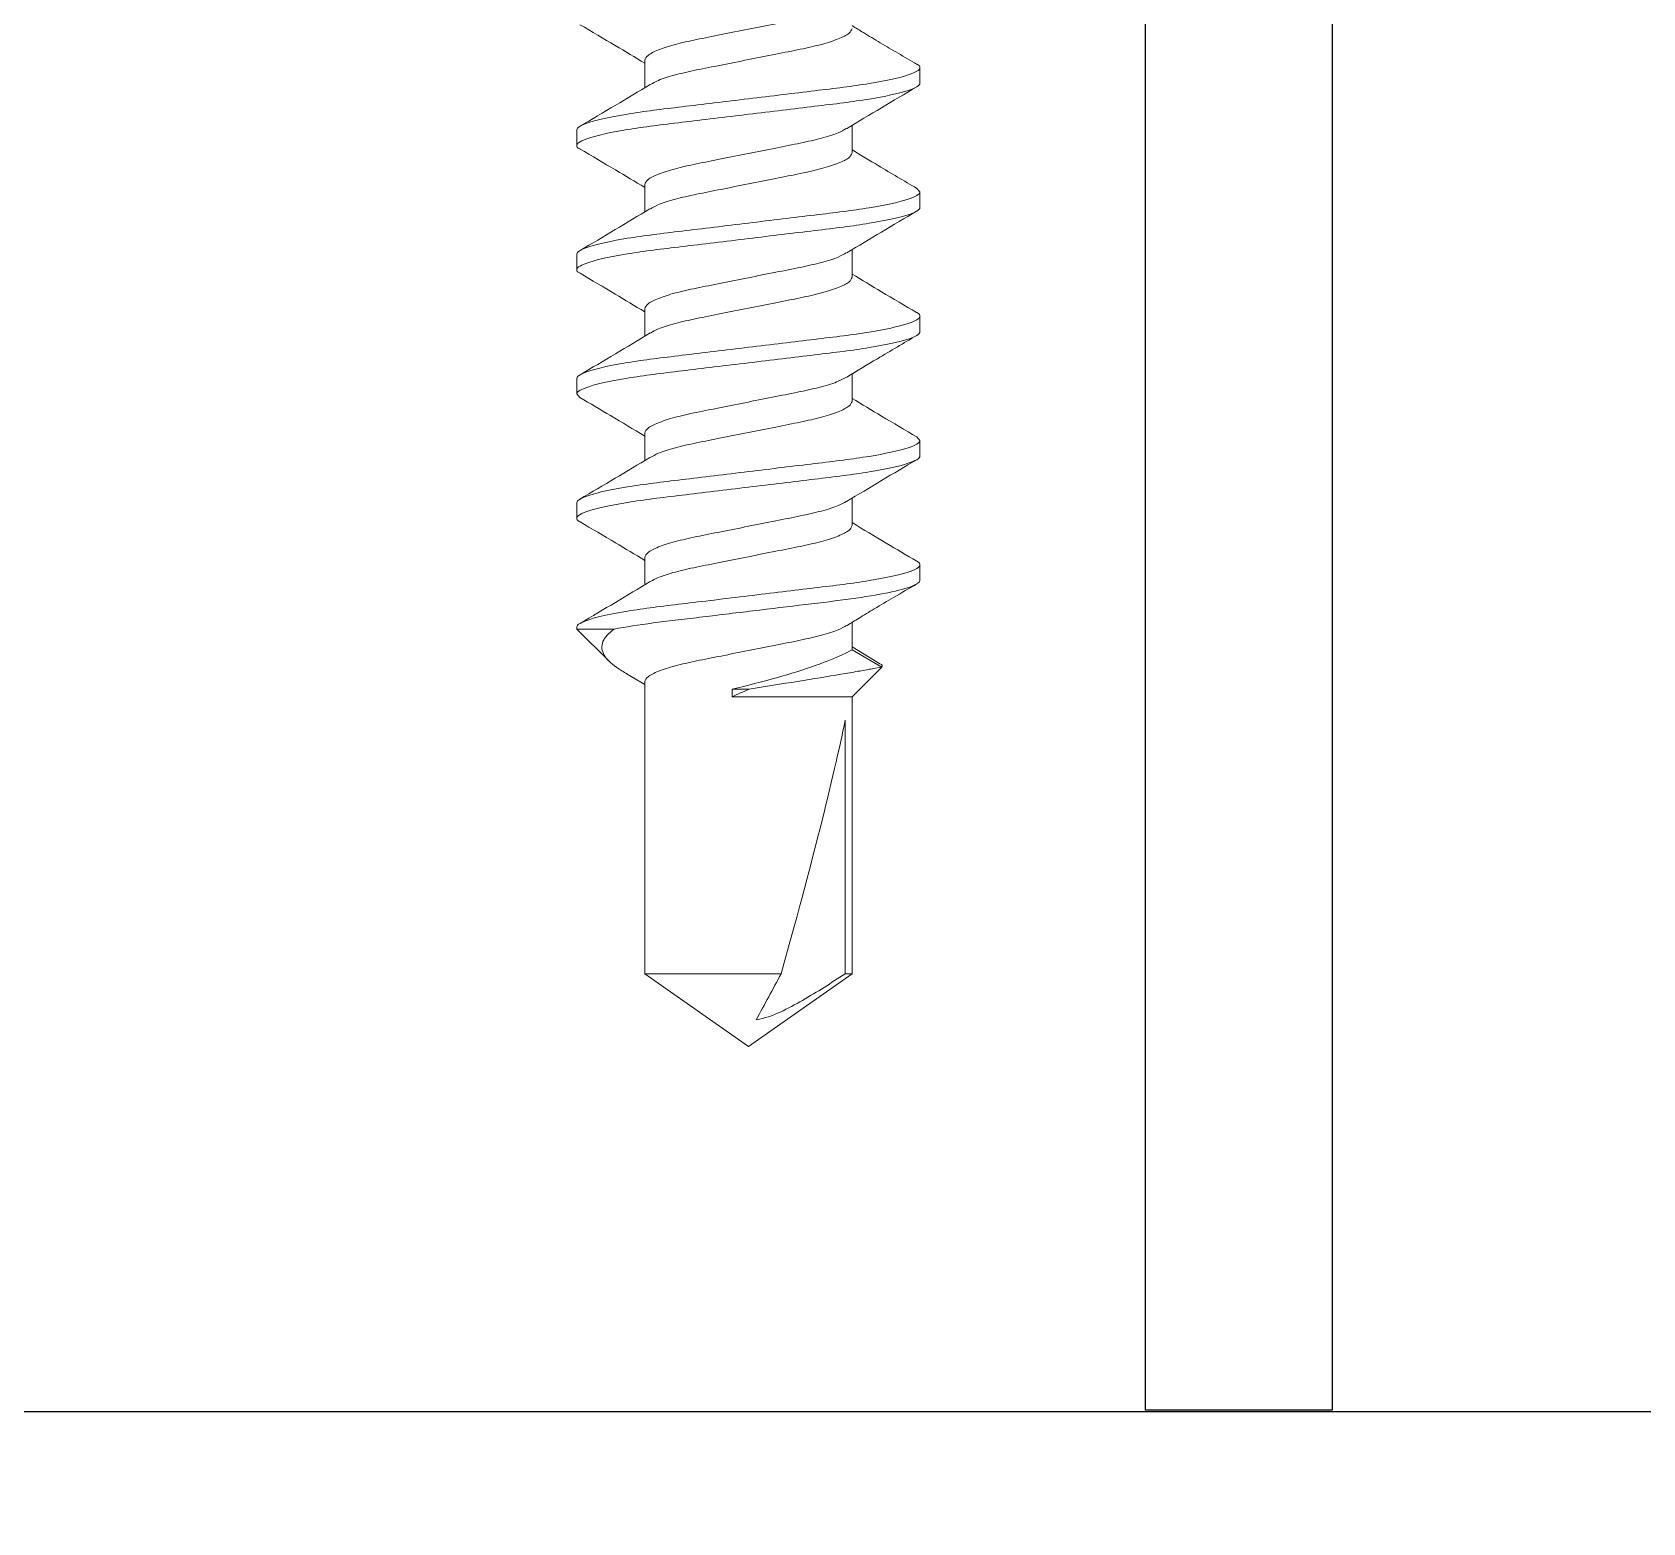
# Model space of a CAD drawing. Extents: x 0 to 79.8, y 0 to 38.2.
# Drawn here: x 74.299 to 74.946, y 28.56 to 29.159 of the extents above; entities that cross this region are included whole.
import ezdxf

# ---------------------------------------------------------------- set-up
doc = ezdxf.new("R2010")
doc.units = 0
doc.header["$MEASUREMENT"] = 0
doc.linetypes.add('SLD-Solid', pattern=[0])
doc.layers.get('0').update_dxf_attribs({"linetype": 'CONTINUOUS'})
doc.layers.add('SILL-PAN', color=7, linetype='CONTINUOUS')
doc.layers.add('TEXT', color=7, linetype='CONTINUOUS')

# ---------------------------------------------------------------- blocks, each defined once
blk = doc.blocks.new('25559')
at = {"color": 7, "linetype": 'SLD-Solid', "lineweight": 15}
for p, q in [((0.60625, 0.069), (0.6125, 0.069)), ((0.65625, 0.069), (0.65481, 0.06774)), ((0.65625, 0.069), (0.6625, 0.069)), ((0.70625, 0.069), (0.7125, 0.069)), ((0.75625, 0.069), (0.75481, 0.06775)), ((0.75625, 0.069), (0.7625, 0.069)), ((0.80625, 0.069), (0.8125, 0.069)), ((0.84585, 0.05252), (0.8393, 0.04172)), ((0.84741, 0.05369), (0.8405, 0.04172)), ((0.85937, 0.04172), (0.84741, 0.05369)), ((0.6405, 0.04172), (0.62946, 0.04172)), ((0.6905, 0.04172), (0.67946, 0.04172)), ((0.7405, 0.04172), (0.72946, 0.04172)), ((0.7905, 0.04172), (0.77946, 0.04172)), ((0.8405, 0.04172), (0.82943, 0.04172)), ((0.97079, 0.04172), (0.85937, 0.04172)), ((0.85937, -0.00651), (0.85937, 0.04172)), ((0.86878, 0.03893), (0.97079, 0.03893)), ((1, 0), (0.97079, 0.04172)), ((0.97079, 0.03893), (0.97079, 0.04172)), ((0.97079, -0.04172), (0.97079, 0.01319)), ((0.85625, -0.00651), (0.85625, 0.00025)), ((0.97079, -0.04172), (1, 0)), ((0.85937, -0.00651), (0.85625, -0.00651)), ((0.60325, -0.04172), (0.61429, -0.04172)), ((0.65325, -0.04172), (0.66429, -0.04172)), ((0.70325, -0.04172), (0.71429, -0.04172)), ((0.75325, -0.04172), (0.76429, -0.04172)), ((0.80325, -0.04172), (0.81429, -0.04172)), ((0.85025, -0.0487), (0.85445, -0.04172)), ((0.85325, -0.04172), (0.97079, -0.04172)), ((0.8321, -0.05397), (0.8321, -0.069)), ((0.8321, -0.069), (0.8449, -0.05619)), ((0.6375, -0.069), (0.63125, -0.069)), ((0.6875, -0.069), (0.68125, -0.069)), ((0.7375, -0.069), (0.73125, -0.069)), ((0.73893, -0.06775), (0.7375, -0.069)), ((0.7875, -0.069), (0.78125, -0.069)), ((0.8321, -0.069), (0.83125, -0.069))]:
    blk.add_line(p, q, dxfattribs=at)
blk.add_ellipse((0.9907, 0), major_axis=(0.14297, -0.04113), ratio=0.048755, start_param=1.724549, end_param=2.605956, dxfattribs=at)
for points, knots in [([(0.60476, 0.06768), (0.60336, 0.06525), (0.6007, 0.06067), (0.59628, 0.05311), (0.5925, 0.04686), (0.59025, 0.04322), (0.58932, 0.04172)], [0, 0, 0, 0, 0.299941, 0.565966, 0.820653, 1, 1, 1, 1]), ([(0.60625, 0.069), (0.60578, 0.06899), (0.6053, 0.06898), (0.60478, 0.06768), (0.60476, 0.06765)], [0, 0, 0, 0, 0.978012, 1, 1, 1, 1]), ([(0.63125, -0.069), (0.63035, -0.069), (0.6293, -0.06732), (0.62709, -0.06033), (0.62595, -0.05502), (0.62436, -0.04534), (0.62385, -0.04184), (0.62291, -0.03455), (0.62246, -0.03075), (0.62098, -0.01846), (0.61987, -0.00924), (0.61763, 0.00924), (0.61652, 0.01846), (0.61504, 0.03075), (0.61459, 0.03455), (0.61365, 0.04184), (0.61314, 0.04534), (0.61155, 0.05502), (0.61041, 0.06033), (0.6082, 0.06732), (0.60715, 0.069), (0.60625, 0.069)], [0, 0, 0, 0, 0.125, 0.125, 0.25, 0.25, 0.3125, 0.3125, 0.375, 0.375, 0.5, 0.5, 0.625, 0.625, 0.6875, 0.6875, 0.75, 0.75, 0.875, 0.875, 1, 1, 1, 1]), ([(0.6375, -0.069), (0.6366, -0.069), (0.63555, -0.06732), (0.63334, -0.06033), (0.6322, -0.05502), (0.63061, -0.04534), (0.6301, -0.04184), (0.62916, -0.03455), (0.62871, -0.03075), (0.62723, -0.01846), (0.62612, -0.00924), (0.62388, 0.00924), (0.62277, 0.01846), (0.62129, 0.03075), (0.62084, 0.03455), (0.6199, 0.04184), (0.61939, 0.04534), (0.6178, 0.05502), (0.61666, 0.06033), (0.61445, 0.06732), (0.6134, 0.069), (0.6125, 0.069)], [0, 0, 0, 0, 0.125, 0.125, 0.25, 0.25, 0.3125, 0.3125, 0.375, 0.375, 0.5, 0.5, 0.625, 0.625, 0.6875, 0.6875, 0.75, 0.75, 0.875, 0.875, 1, 1, 1, 1]), ([(0.63078, 0.03952), (0.62797, 0.04417), (0.62231, 0.05354), (0.61676, 0.06297), (0.61397, 0.06771)], [0, 0, 0, 0, 0.497137, 1, 1, 1, 1]), ([(0.65481, 0.06775), (0.65176, 0.06258), (0.64664, 0.05388), (0.64141, 0.04523), (0.63929, 0.04172)], [0, 0, 0, 0, 0.593911, 1, 1, 1, 1]), ([(0.68125, -0.069), (0.68035, -0.069), (0.6793, -0.06732), (0.67709, -0.06033), (0.67595, -0.05502), (0.67436, -0.04534), (0.67385, -0.04184), (0.67291, -0.03455), (0.67246, -0.03075), (0.67098, -0.01846), (0.66987, -0.00924), (0.66763, 0.00924), (0.66652, 0.01846), (0.66504, 0.03075), (0.66459, 0.03455), (0.66365, 0.04184), (0.66314, 0.04534), (0.66155, 0.05502), (0.66041, 0.06033), (0.6582, 0.06732), (0.65715, 0.069), (0.65625, 0.069)], [0, 0, 0, 0, 0.125, 0.125, 0.25, 0.25, 0.3125, 0.3125, 0.375, 0.375, 0.5, 0.5, 0.625, 0.625, 0.6875, 0.6875, 0.75, 0.75, 0.875, 0.875, 1, 1, 1, 1]), ([(0.6875, -0.069), (0.6866, -0.069), (0.68555, -0.06732), (0.68334, -0.06033), (0.6822, -0.05502), (0.68061, -0.04534), (0.6801, -0.04184), (0.67916, -0.03455), (0.67871, -0.03075), (0.67723, -0.01846), (0.67612, -0.00924), (0.67388, 0.00924), (0.67277, 0.01846), (0.67129, 0.03075), (0.67084, 0.03455), (0.6699, 0.04184), (0.66939, 0.04534), (0.6678, 0.05502), (0.66666, 0.06033), (0.66445, 0.06732), (0.6634, 0.069), (0.6625, 0.069)], [0, 0, 0, 0, 0.125, 0.125, 0.25, 0.25, 0.3125, 0.3125, 0.375, 0.375, 0.5, 0.5, 0.625, 0.625, 0.6875, 0.6875, 0.75, 0.75, 0.875, 0.875, 1, 1, 1, 1]), ([(0.68074, 0.03958), (0.67794, 0.04423), (0.6723, 0.05356), (0.66676, 0.06296), (0.66398, 0.06769)], [0, 0, 0, 0, 0.497403, 1, 1, 1, 1]), ([(0.70477, 0.06769), (0.70198, 0.06296), (0.69687, 0.05427), (0.69166, 0.04565), (0.68929, 0.04172)], [0, 0, 0, 0, 0.544742, 1, 1, 1, 1]), ([(0.70625, 0.069), (0.70578, 0.06899), (0.70531, 0.06898), (0.70478, 0.06769), (0.70477, 0.06766)], [0, 0, 0, 0, 0.981212, 1, 1, 1, 1]), ([(0.73125, -0.069), (0.73035, -0.069), (0.7293, -0.06732), (0.72709, -0.06033), (0.72595, -0.05502), (0.72436, -0.04534), (0.72385, -0.04184), (0.72291, -0.03455), (0.72246, -0.03075), (0.72098, -0.01846), (0.71987, -0.00924), (0.71763, 0.00924), (0.71652, 0.01846), (0.71504, 0.03075), (0.71459, 0.03455), (0.71365, 0.04184), (0.71314, 0.04534), (0.71155, 0.05502), (0.71041, 0.06033), (0.7082, 0.06732), (0.70715, 0.069), (0.70625, 0.069)], [0, 0, 0, 0, 0.125, 0.125, 0.25, 0.25, 0.3125, 0.3125, 0.375, 0.375, 0.5, 0.5, 0.625, 0.625, 0.6875, 0.6875, 0.75, 0.75, 0.875, 0.875, 1, 1, 1, 1]), ([(0.7375, -0.069), (0.7366, -0.069), (0.73555, -0.06732), (0.73334, -0.06033), (0.7322, -0.05502), (0.73061, -0.04534), (0.7301, -0.04184), (0.72916, -0.03455), (0.72871, -0.03075), (0.72723, -0.01846), (0.72612, -0.00924), (0.72388, 0.00924), (0.72277, 0.01846), (0.72129, 0.03075), (0.72084, 0.03455), (0.7199, 0.04184), (0.71939, 0.04534), (0.7178, 0.05502), (0.71666, 0.06033), (0.71445, 0.06732), (0.7134, 0.069), (0.7125, 0.069)], [0, 0, 0, 0, 0.125, 0.125, 0.25, 0.25, 0.3125, 0.3125, 0.375, 0.375, 0.5, 0.5, 0.625, 0.625, 0.6875, 0.6875, 0.75, 0.75, 0.875, 0.875, 1, 1, 1, 1]), ([(0.73073, 0.0396), (0.72825, 0.0437), (0.7226, 0.05305), (0.71706, 0.06246), (0.71395, 0.06774)], [0, 0, 0, 0, 0.438749, 1, 1, 1, 1]), ([(0.75481, 0.06776), (0.75202, 0.06302), (0.7469, 0.05431), (0.74167, 0.04566), (0.73929, 0.04172)], [0, 0, 0, 0, 0.544674, 1, 1, 1, 1]), ([(0.78125, -0.069), (0.78035, -0.069), (0.7793, -0.06732), (0.77709, -0.06033), (0.77595, -0.05502), (0.77436, -0.04534), (0.77385, -0.04184), (0.77291, -0.03455), (0.77246, -0.03075), (0.77098, -0.01846), (0.76987, -0.00924), (0.76763, 0.00924), (0.76652, 0.01846), (0.76504, 0.03075), (0.76459, 0.03455), (0.76365, 0.04184), (0.76314, 0.04534), (0.76155, 0.05502), (0.76041, 0.06033), (0.7582, 0.06732), (0.75715, 0.069), (0.75625, 0.069)], [0, 0, 0, 0, 0.125, 0.125, 0.25, 0.25, 0.3125, 0.3125, 0.375, 0.375, 0.5, 0.5, 0.625, 0.625, 0.6875, 0.6875, 0.75, 0.75, 0.875, 0.875, 1, 1, 1, 1]), ([(0.7875, -0.069), (0.7866, -0.069), (0.78555, -0.06732), (0.78334, -0.06033), (0.7822, -0.05502), (0.78061, -0.04534), (0.7801, -0.04184), (0.77916, -0.03455), (0.77871, -0.03075), (0.77723, -0.01846), (0.77612, -0.00924), (0.77388, 0.00924), (0.77277, 0.01846), (0.77129, 0.03075), (0.77084, 0.03455), (0.7699, 0.04184), (0.76939, 0.04534), (0.7678, 0.05502), (0.76666, 0.06033), (0.76445, 0.06732), (0.7634, 0.069), (0.7625, 0.069)], [0, 0, 0, 0, 0.125, 0.125, 0.25, 0.25, 0.3125, 0.3125, 0.375, 0.375, 0.5, 0.5, 0.625, 0.625, 0.6875, 0.6875, 0.75, 0.75, 0.875, 0.875, 1, 1, 1, 1]), ([(0.78079, 0.03952), (0.77797, 0.04418), (0.7723, 0.05356), (0.76674, 0.06299), (0.76395, 0.06774)], [0, 0, 0, 0, 0.497058, 1, 1, 1, 1]), ([(0.80479, 0.06772), (0.80238, 0.06363), (0.79726, 0.05493), (0.79205, 0.04629), (0.78929, 0.04172)], [0, 0, 0, 0, 0.470268, 1, 1, 1, 1]), ([(0.80625, 0.069), (0.80578, 0.069), (0.80531, 0.06899), (0.80479, 0.06772), (0.80479, 0.06771)], [0, 0, 0, 0, 0.993451, 1, 1, 1, 1]), ([(0.83125, -0.069), (0.83035, -0.069), (0.8293, -0.06732), (0.82709, -0.06033), (0.82595, -0.05502), (0.82436, -0.04534), (0.82385, -0.04184), (0.82291, -0.03455), (0.82246, -0.03075), (0.82098, -0.01846), (0.81987, -0.00924), (0.81763, 0.00924), (0.81652, 0.01846), (0.81504, 0.03075), (0.81459, 0.03455), (0.81365, 0.04184), (0.81314, 0.04534), (0.81155, 0.05502), (0.81041, 0.06033), (0.8082, 0.06732), (0.80715, 0.069), (0.80625, 0.069)], [0, 0, 0, 0, 0.125, 0.125, 0.25, 0.25, 0.3125, 0.3125, 0.375, 0.375, 0.5, 0.5, 0.625, 0.625, 0.6875, 0.6875, 0.75, 0.75, 0.875, 0.875, 1, 1, 1, 1]), ([(0.8321, -0.05397), (0.83123, -0.04946), (0.8304, -0.04411), (0.82928, -0.0355), (0.82893, -0.03257), (0.82818, -0.0263), (0.82778, -0.02301), (0.82654, -0.01276), (0.82566, -0.00545), (0.8239, 0.00909), (0.82303, 0.01631), (0.82142, 0.02963), (0.82074, 0.03561), (0.81919, 0.0468), (0.81834, 0.05193), (0.8166, 0.06037), (0.81571, 0.06366), (0.81401, 0.06798), (0.81321, 0.069), (0.8125, 0.069)], [0, 0, 0, 0, 0.125, 0.125, 0.1875, 0.1875, 0.25, 0.25, 0.375, 0.375, 0.5, 0.5, 0.625, 0.625, 0.75, 0.75, 0.875, 0.875, 1, 1, 1, 1]), ([(0.83063, 0.03976), (0.82969, 0.04129), (0.82768, 0.04456), (0.82368, 0.05105), (0.8189, 0.05923), (0.81575, 0.06464), (0.81399, 0.06767)], [0, 0, 0, 0, 0.1901712, 0.4057969, 0.6676779, 1, 1, 1, 1]), ([(0.84589, 0.05249), (0.84594, 0.05263), (0.84647, 0.0542), (0.84696, 0.05393), (0.84741, 0.05369)], [0, 0, 0, 0, 0.089674, 1, 1, 1, 1]), ([(0.84741, 0.05369), (0.84741, 0.05369), (0.84768, 0.05215), (0.84844, 0.04787), (0.84875, 0.04609), (0.84946, 0.042), (0.84985, 0.0397), (0.85202, 0.02696), (0.85423, 0.01334), (0.85625, 0.00025)], [0, 0, 0, 0, 0.25, 0.25, 0.375, 0.375, 0.5, 0.5, 1, 1, 1, 1]), ([(0.58073, 0.03938), (0.58129, 0.03842), (0.58258, 0.03622), (0.58462, 0.02975), (0.58658, 0.02111), (0.58855, 0.01097), (0.59075, 0), (0.59295, -0.01097), (0.59492, -0.02109), (0.59688, -0.02981), (0.59908, -0.03652), (0.60129, -0.0409), (0.6026, -0.04145), (0.60325, -0.04172)], [0, 0, 0, 0, 0.072707, 0.16716, 0.258166, 0.349171, 0.443624, 0.538077, 0.629083, 0.720089, 0.814541, 0.908994, 1, 1, 1, 1]), ([(0.61299, -0.03932), (0.61244, -0.03838), (0.61116, -0.03619), (0.60913, -0.02975), (0.60717, -0.02111), (0.6052, -0.01097), (0.603, 0), (0.6008, 0.01097), (0.59883, 0.02109), (0.59687, 0.02981), (0.59467, 0.03652), (0.59246, 0.0409), (0.59115, 0.04145), (0.5905, 0.04172)], [0, 0, 0, 0, 0.071493, 0.166069, 0.257194, 0.348319, 0.442896, 0.537472, 0.628597, 0.719722, 0.814299, 0.908875, 1, 1, 1, 1]), ([(0.63076, 0.03931), (0.63131, 0.03838), (0.63259, 0.03619), (0.63462, 0.02975), (0.63658, 0.02111), (0.63855, 0.01097), (0.64075, 0), (0.64295, -0.01097), (0.64492, -0.02109), (0.64688, -0.02981), (0.64908, -0.03652), (0.65129, -0.0409), (0.6526, -0.04145), (0.65325, -0.04172)], [0, 0, 0, 0, 0.071416, 0.166001, 0.257133, 0.348265, 0.44285, 0.537434, 0.628567, 0.719699, 0.814283, 0.908868, 1, 1, 1, 1]), ([(0.66305, -0.03943), (0.66248, -0.03846), (0.66118, -0.03625), (0.65913, -0.02975), (0.65717, -0.02111), (0.6552, -0.01097), (0.653, 0), (0.6508, 0.01097), (0.64883, 0.02109), (0.64687, 0.02981), (0.64467, 0.03652), (0.64246, 0.0409), (0.64115, 0.04145), (0.6405, 0.04172)], [0, 0, 0, 0, 0.073737, 0.168085, 0.258989, 0.349894, 0.444242, 0.53859, 0.629495, 0.720399, 0.814747, 0.909095, 1, 1, 1, 1]), ([(0.68072, 0.03939), (0.68128, 0.03843), (0.68257, 0.03623), (0.68462, 0.02975), (0.68658, 0.02111), (0.68855, 0.01097), (0.69075, 0), (0.69295, -0.01097), (0.69492, -0.02109), (0.69688, -0.02981), (0.69908, -0.03652), (0.70129, -0.0409), (0.7026, -0.04145), (0.70325, -0.04172)], [0, 0, 0, 0, 0.073077, 0.167492, 0.258462, 0.349431, 0.443846, 0.538261, 0.629231, 0.7202, 0.814615, 0.909031, 1, 1, 1, 1]), ([(0.71299, -0.03931), (0.71244, -0.03837), (0.71116, -0.03619), (0.70913, -0.02975), (0.70717, -0.02111), (0.7052, -0.01097), (0.703, 0), (0.7008, 0.01097), (0.69883, 0.02109), (0.69687, 0.02981), (0.69467, 0.03652), (0.69246, 0.0409), (0.69115, 0.04145), (0.6905, 0.04172)], [0, 0, 0, 0, 0.071238, 0.16584, 0.25699, 0.34814, 0.442743, 0.537345, 0.628495, 0.719645, 0.814248, 0.90885, 1, 1, 1, 1]), ([(0.7307, 0.03942), (0.73127, 0.03845), (0.73257, 0.03624), (0.73462, 0.02975), (0.73658, 0.02111), (0.73855, 0.01097), (0.74075, 0), (0.74295, -0.01097), (0.74492, -0.02109), (0.74688, -0.02981), (0.74908, -0.03652), (0.75129, -0.0409), (0.7526, -0.04145), (0.75325, -0.04172)], [0, 0, 0, 0, 0.073684, 0.168037, 0.258947, 0.349857, 0.44421, 0.538564, 0.629474, 0.720383, 0.814737, 0.90909, 1, 1, 1, 1]), ([(0.76308, -0.03948), (0.7625, -0.0385), (0.76119, -0.03627), (0.75913, -0.02975), (0.75717, -0.02111), (0.7552, -0.01097), (0.753, 0), (0.7508, 0.01097), (0.74883, 0.02109), (0.74687, 0.02981), (0.74467, 0.03652), (0.74246, 0.0409), (0.74115, 0.04145), (0.7405, 0.04172)], [0, 0, 0, 0, 0.0748562, 0.1690902, 0.259885, 0.3506798, 0.4449137, 0.5391477, 0.6299425, 0.7207373, 0.8149712, 0.9092052, 1, 1, 1, 1]), ([(0.78076, 0.03931), (0.78131, 0.03837), (0.78259, 0.03619), (0.78462, 0.02975), (0.78658, 0.02111), (0.78855, 0.01097), (0.79075, 0), (0.79295, -0.01097), (0.79492, -0.02109), (0.79688, -0.02981), (0.79908, -0.03652), (0.80129, -0.0409), (0.8026, -0.04145), (0.80325, -0.04172)], [0, 0, 0, 0, 0.071394, 0.165981, 0.257115, 0.34825, 0.442836, 0.537423, 0.628558, 0.719692, 0.814279, 0.908865, 1, 1, 1, 1]), ([(0.81299, -0.03931), (0.81244, -0.03837), (0.81116, -0.03619), (0.80913, -0.02975), (0.80717, -0.02111), (0.8052, -0.01097), (0.803, 0), (0.8008, 0.01097), (0.79883, 0.02109), (0.79687, 0.02981), (0.79467, 0.03652), (0.79246, 0.0409), (0.79115, 0.04145), (0.7905, 0.04172)], [0, 0, 0, 0, 0.0713374, 0.1659298, 0.2570699, 0.3482101, 0.4428025, 0.5373948, 0.628535, 0.7196751, 0.8142675, 0.9088599, 1, 1, 1, 1]), ([(0.83065, 0.03953), (0.83123, 0.03853), (0.83255, 0.0363), (0.83462, 0.02975), (0.83658, 0.02111), (0.83855, 0.01097), (0.84075, 0), (0.84295, -0.01097), (0.84492, -0.02109), (0.84688, -0.02981), (0.84908, -0.03652), (0.85129, -0.0409), (0.8526, -0.04145), (0.85325, -0.04172)], [0, 0, 0, 0, 0.0759686, 0.1700892, 0.2607749, 0.3514605, 0.4455811, 0.5397018, 0.6303874, 0.7210731, 0.8151937, 0.9093144, 1, 1, 1, 1]), ([(0.85625, -0.00651), (0.85484, -0.00053), (0.8533, 0.00556), (0.85009, 0.01698), (0.8484, 0.02236), (0.8452, 0.03142), (0.84365, 0.03517), (0.84128, 0.04032), (0.8405, 0.04172), (0.8405, 0.04172)], [0, 0, 0, 0, 0.25, 0.25, 0.5, 0.5, 0.75, 0.75, 1, 1, 1, 1]), ([(0.98926, 0.00319), (0.98877, 0.00656), (0.98759, 0.00972), (0.98478, 0.0159), (0.98317, 0.01886), (0.97812, 0.02762), (0.97447, 0.03329), (0.97079, 0.03893)], [0, 0, 0, 0, 0.25, 0.25, 0.5, 0.5, 1, 1, 1, 1]), ([(0.58895, -0.06774), (0.59174, -0.063), (0.59686, -0.0543), (0.60208, -0.04565), (0.60446, -0.04172)], [0, 0, 0, 0, 0.545499, 1, 1, 1, 1]), ([(0.61297, -0.03952), (0.61579, -0.04418), (0.62146, -0.05357), (0.62701, -0.063), (0.62981, -0.06775)], [0, 0, 0, 0, 0.49704, 1, 1, 1, 1]), ([(0.63898, -0.06769), (0.64176, -0.06296), (0.64688, -0.05427), (0.65209, -0.04565), (0.65446, -0.04172)], [0, 0, 0, 0, 0.544904, 1, 1, 1, 1]), ([(0.66302, -0.03961), (0.66583, -0.04425), (0.67146, -0.05358), (0.677, -0.06298), (0.67978, -0.06771)], [0, 0, 0, 0, 0.497428, 1, 1, 1, 1]), ([(0.68897, -0.06771), (0.69175, -0.06299), (0.69687, -0.05429), (0.70208, -0.04566), (0.70446, -0.04172)], [0, 0, 0, 0, 0.5433102, 1, 1, 1, 1]), ([(0.71296, -0.03951), (0.71578, -0.04417), (0.72144, -0.05354), (0.727, -0.06298), (0.72979, -0.06772)], [0, 0, 0, 0, 0.497095, 1, 1, 1, 1]), ([(0.73893, -0.06777), (0.74136, -0.06365), (0.74648, -0.05494), (0.75171, -0.04628), (0.75446, -0.04172)], [0, 0, 0, 0, 0.473124, 1, 1, 1, 1]), ([(0.76305, -0.03965), (0.76586, -0.0443), (0.7715, -0.05364), (0.77703, -0.06304), (0.77982, -0.06777)], [0, 0, 0, 0, 0.4973758, 1, 1, 1, 1]), ([(0.78898, -0.06769), (0.79177, -0.06295), (0.79688, -0.05426), (0.80209, -0.04564), (0.80446, -0.04172)], [0, 0, 0, 0, 0.5456553, 1, 1, 1, 1]), ([(0.81296, -0.03951), (0.81578, -0.04417), (0.82143, -0.05352), (0.82698, -0.06295), (0.82977, -0.06769)], [0, 0, 0, 0, 0.497203, 1, 1, 1, 1]), ([(0.85023, -0.04869), (0.84931, -0.0502), (0.84748, -0.05322), (0.84502, -0.05624), (0.84256, -0.05823), (0.83988, -0.05915), (0.83718, -0.05872), (0.83455, -0.05708), (0.83292, -0.05501), (0.8321, -0.05397)], [0, 0, 0, 0, 0.1335352, 0.2658555, 0.4012862, 0.5532901, 0.708367, 0.852872, 1, 1, 1, 1]), ([(0.63898, -0.06767), (0.63897, -0.06769), (0.63844, -0.06898), (0.63797, -0.06899), (0.6375, -0.069)], [0, 0, 0, 0, 0.017618, 1, 1, 1, 1]), ([(0.68897, -0.0677), (0.68896, -0.06771), (0.68844, -0.06899), (0.68797, -0.06899), (0.6875, -0.069)], [0, 0, 0, 0, 0.009197, 1, 1, 1, 1]), ([(0.78898, -0.06766), (0.78897, -0.06769), (0.78844, -0.06898), (0.78797, -0.06899), (0.7875, -0.069)], [0, 0, 0, 0, 0.019289, 1, 1, 1, 1])]:
    blk.add_open_spline(points, degree=3, knots=knots, dxfattribs=at)
for points in [[(0.97079, 0.01319), (0.97696, 0.00985), (0.98314, 0.00651), (0.98926, 0.00319)], [(0.85625, 0.00025), (0.8573, -0.0021), (0.85834, -0.00435), (0.85937, -0.00651)]]:
    blk.add_open_spline(points, degree=3, dxfattribs=at)

msp = doc.modelspace()

# ---------------------------------------------------------------- linework, layer by layer
at = {"layer": 'SILL-PAN', "color": 7}
msp.add_lwpolyline([(70.9648821, 29.9170213), (71.0548821, 29.9170213), (71.0548821, 28.6045213), (76.9298821, 28.6045213), (76.9298821, 29.9170213), (77.0198821, 29.9170213), (77.0198821, 28.5145213), (70.9648821, 28.5145213)], close=True, dxfattribs=at)
at = {"layer": 'TEXT'}
msp.add_lwpolyline([(74.1798819, 29.2700209), (74.8713817, 29.2700209), (74.8713817, 29.5700209), (74.6763817, 29.5700209), (74.6763817, 29.6450209), (74.9463817, 29.6450209), (74.9463817, 29.1950209), (74.8213817, 29.1950209), (74.8213817, 28.6050209), (74.7463817, 28.6050209), (74.7463817, 29.1950209), (74.0423819, 29.1950209)], dxfattribs=at)

# ---------------------------------------------------------------- block references
at = {"layer": 'TEXT', "rotation": 270}
msp.add_blockref('25559', (74.5866045, 29.7514499), dxfattribs=at)

doc.saveas('drawing.dxf')
